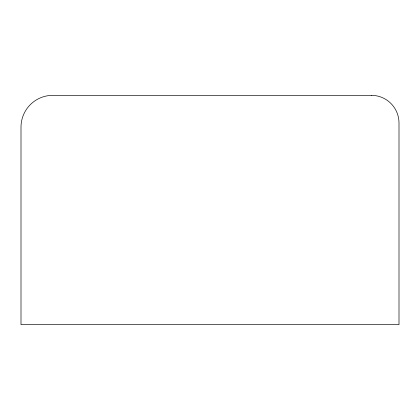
<?xml version="1.0" encoding="UTF-8"?>
<svg xmlns="http://www.w3.org/2000/svg" width="420" height="420" viewBox="0 0 420 420"><rect width="100%" height="100%" fill="white"/><g stroke="black" fill="none" stroke-linecap="round" stroke-linejoin="round"><path stroke-width="0.63" d="M371.332 95.33L52.82 95.33A31.82 31.82 0 0 0 21 127.15L21 324.671L399 324.671L399 122.997A27.668 27.668 0 0 0 371.332 95.33"/></g></svg>
